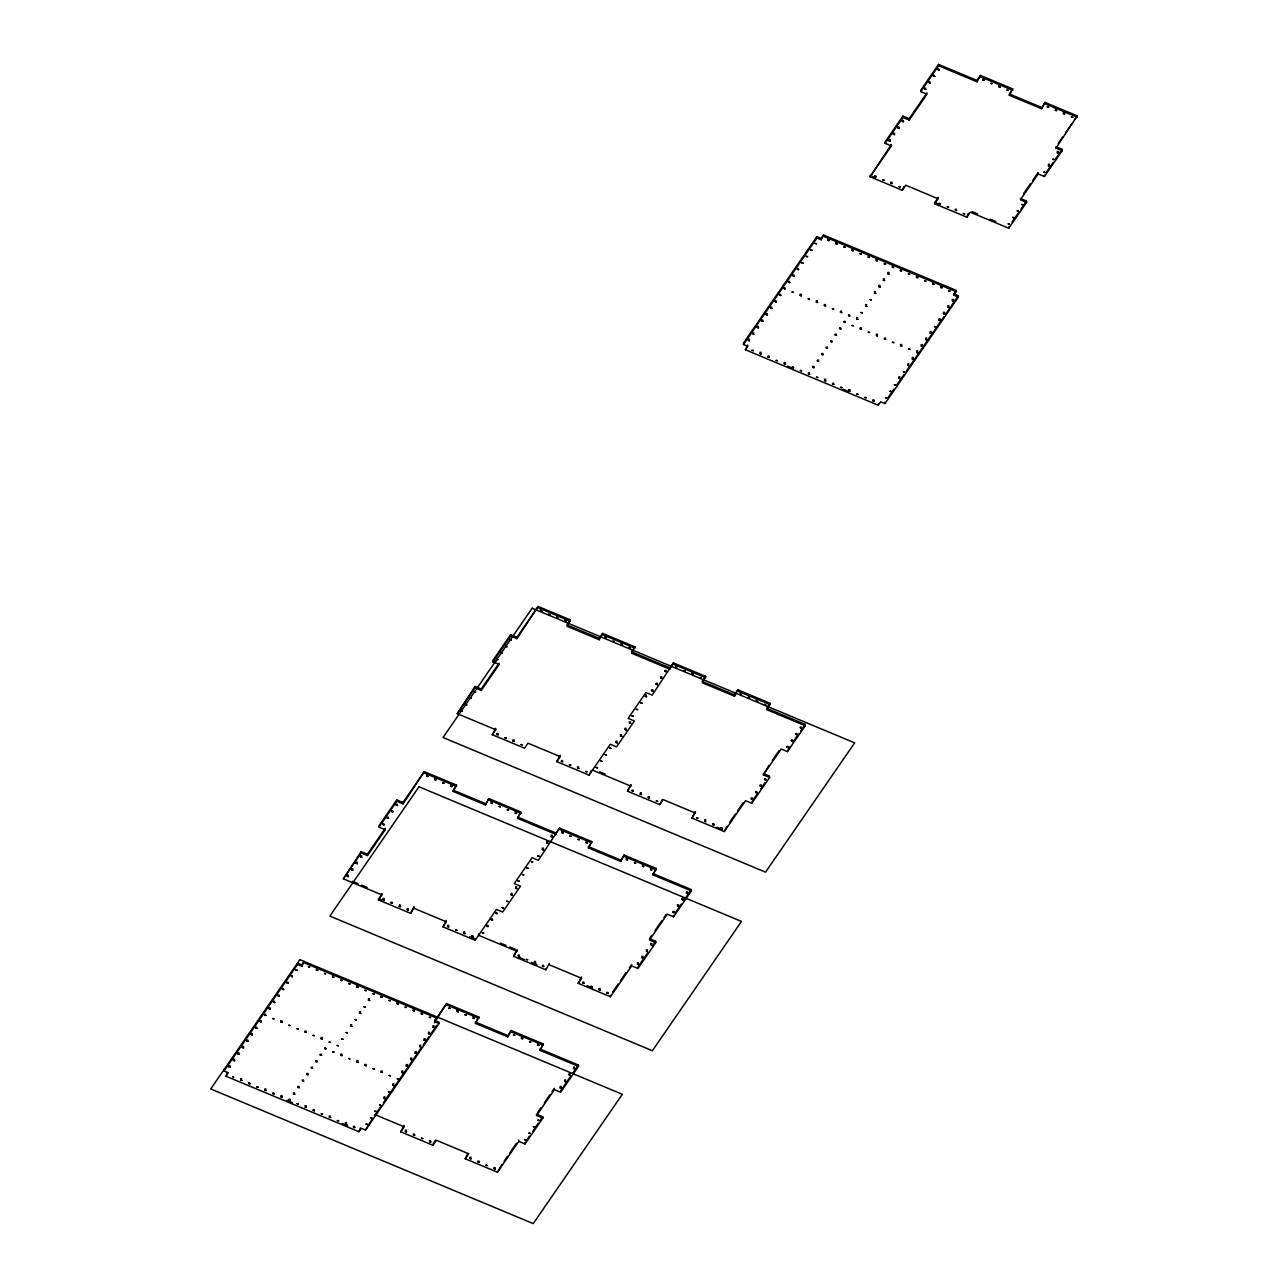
<?xml version="1.0" encoding="UTF-8"?>
<svg xmlns="http://www.w3.org/2000/svg" width="1288" height="1288" viewBox="0 0 1288 1288"><rect width="100%" height="100%" fill="white"/><g stroke="black" fill="none" stroke-linecap="round" stroke-linejoin="round"><path stroke-width="1.5" d="M281.975 1020.837L280.623 1020.74M342.012 1054.228L340.676 1054.148M359.433 1011.788L360.205 1012.545L360.543 1011.692M368.336 998.86L369.125 999.617L369.463 998.764M356.873 1060.668L357.388 1061.457L358 1060.571M382.327 1071.069L380.99 1070.972M801.378 294.372L800.025 294.276M816.238 300.812L817.011 301.569L817.349 300.716M874.375 291.78L875.148 292.537L875.502 291.684M861.414 327.764L860.094 327.893M878.835 285.324L879.607 286.081L879.945 285.228M883.294 278.852L884.534 278.949M887.738 272.396L888.978 272.476M876.275 334.204L877.514 334.3M901.729 344.604L900.393 344.508M230.133 1065.82L228.813 1065.917M234.593 1059.348L233.273 1059.46M239.053 1052.876L237.733 1052.988M243.513 1046.42L242.192 1046.516M240.566 1078.781L241.355 1079.537L241.677 1078.668M348.356 875.196L347.019 875.083M352.815 868.74L351.495 868.837M357.275 862.268L355.955 862.38M361.735 855.812L360.415 855.908M290.203 1099.276L288.898 1099.372M426.537 774.812L427.326 775.569L427.648 774.7M305.079 1105.7L306.319 1105.796M357.967 985.916L356.647 986.028M408.425 908.668L407.105 908.765M330.517 1116.1L329.181 1115.988M541.668 609.916L540.332 609.804M345.393 1122.54L346.166 1123.297L346.504 1122.428M556.529 616.34L557.302 617.097L557.64 616.244M398.266 1002.74L396.929 1002.644M491.05 801.732L492.29 801.828M413.142 1009.18L413.915 1009.937L414.06 1008.955M448.739 925.492L447.403 925.38M406.155 1064.596L406.928 1065.353L407.266 1064.5M410.614 1058.124L411.387 1058.881L411.725 1058.028M463.6 931.916L464.388 932.673L464.726 931.82M415.074 1051.668L415.847 1052.425L416.185 1051.572M419.518 1045.196L420.774 1045.293M516.488 812.132L515.152 812.02M423.977 1038.74L425.217 1038.82M428.437 1032.268L429.677 1032.364M432.897 1025.812L434.137 1025.892M606.165 636.852L604.845 636.948M405.301 1130.188L406.541 1130.268M458.19 1010.404L456.87 1010.5M621.025 643.276L622.265 643.356M749.552 339.356L748.231 339.452M542.2 848.132L543.439 848.212M473.05 1016.828L474.29 1016.924M753.995 332.884L752.675 332.996M546.659 841.66L547.899 841.74M758.455 326.411L757.135 326.524M578.731 767.036L577.394 766.924M551.119 835.204L552.359 835.284M430.675 1140.782L429.419 1140.476M759.984 352.316L760.757 353.073L761.095 352.204M519.483 955.02L518.162 955.133M827.733 238.956L828.506 239.713L828.844 238.844M630.589 722.021L629.252 721.908M534.343 961.46L535.583 961.54M587.231 841.676L585.911 841.772M652.871 689.708L651.551 689.805M657.331 683.236L656.011 683.348M661.774 676.764L660.454 676.876M890.105 139.7L888.784 139.812M894.564 133.228L893.244 133.34M809.621 372.812L808.301 372.908M892.037 182.188L890.716 182.3M495.252 1167.524L493.932 1167.62M649.474 796.564L648.154 796.676M627.546 858.5L626.21 858.388M824.481 379.236L825.721 379.332M877.37 259.452L876.049 259.564M642.406 864.924L643.179 865.681L643.324 864.699M892.23 265.892L893.47 265.972M564.53 1080.052L565.303 1080.809L565.641 1079.956M568.974 1073.58L569.763 1074.337L570.085 1073.484M849.935 389.636L848.583 389.523M573.434 1067.124L574.207 1067.881L574.545 1067.028M917.684 276.292L916.364 276.389M637.335 962.764L638.574 962.861M641.794 956.308L643.034 956.388M1000.1 85.668L998.764 85.555M646.238 949.836L647.494 949.932M650.698 943.38L651.937 943.46M704.649 819.828L705.422 820.585L705.76 819.715M757.537 700.044L756.185 699.931M674.236 911.357L672.932 911.453M932.544 282.716L933.784 282.797M678.696 904.884L677.359 904.772M683.155 898.428L681.819 898.316M687.615 891.956L686.279 891.843M921.113 344.604L921.886 345.361L922.224 344.492M925.557 338.132L926.346 338.889L926.668 338.036M930.017 331.676L931.256 331.757M938.936 318.732L940.176 318.828M943.38 312.276L944.619 312.356M947.839 305.803L949.079 305.9M752.466 797.884L751.146 797.98M756.829 791.605L755.589 791.524M761.369 784.956L760.049 785.052M1057.207 151.421L1057.995 152.177L1058.317 151.308M361.139 851.626L361.204 852.978L367.45 855.586L367.37 854.218L361.139 851.626L343.381 878.835L381.876 894.902L378.431 899.91L410.679 913.369L414.044 907.01L410.679 913.369M396.784 799.896L396.849 801.249L403.096 803.857L403.015 802.505L396.784 799.896L378.962 825.769L379.026 827.121L385.273 829.714L367.45 855.586M474.998 686.424L475.063 687.776L481.31 690.384L481.229 689.032L474.998 686.424L457.24 713.649L495.735 729.716L492.29 734.707L524.538 748.183L527.983 743.176L560.232 756.636L556.786 761.643L589.035 775.102L610.303 744.239L616.549 746.847L634.372 720.99L628.125 718.382L645.964 692.525L652.195 695.134L673.399 662.918L705.647 676.377L702.266 682.737L734.514 696.196L737.895 689.853L770.144 703.312L766.763 709.672L805.258 725.74L787.435 751.596L781.188 748.988L763.365 774.845L769.612 777.453L751.773 803.31L745.543 800.701L724.275 831.565L692.026 818.105L695.407 811.746L692.026 818.105M481.31 690.384L499.132 664.528L492.901 661.919L492.821 660.567L510.644 634.71L516.891 637.319L516.955 638.671L510.724 636.063L510.644 634.71M343.381 878.835L361.204 852.978M379.026 827.121L396.849 801.249M457.24 713.649L475.063 687.776M492.901 661.919L510.724 636.063M367.37 854.218L385.192 828.361L385.273 829.714M403.015 802.505L424.283 771.641L456.548 785.116L453.167 791.46L485.415 804.936L488.796 798.576L521.044 812.036L517.663 818.395L556.158 834.463L556.078 833.111L517.599 817.043L517.663 818.395M481.229 689.032L499.052 663.175M516.891 637.319L538.159 606.455L570.407 619.914L567.026 626.274L599.274 639.734L602.655 633.39L634.904 646.85L631.539 653.209L670.018 669.277L669.953 667.909L631.458 651.841L634.904 646.85M403.096 803.857L424.283 771.641M516.955 638.671L538.159 606.455M438.999 1023.525L434.7 1021.722L437.002 1016.924L434.636 1020.37L438.934 1022.173L438.999 1023.525L365.567 1130.059L361.268 1128.272L358.885 1131.717L226.012 1076.237L228.395 1072.791L224.096 1071.004L297.528 964.454L297.464 963.102L301.762 964.905L301.827 966.258L297.528 964.454M227.525 1072.582L226.012 1076.237M301.762 964.905L304.129 961.444L301.827 966.258M816.866 236.638L816.93 237.99L821.229 239.793L821.164 238.441L816.866 236.638L743.434 343.188L743.498 344.54L747.797 346.327L745.414 349.773L878.287 405.253L880.67 401.808L884.969 403.595L958.401 297.061L958.336 295.709L954.038 293.906L955.615 291.603M743.498 344.54L816.93 237.99M902.888 116.113L902.952 117.466L909.183 120.074L909.119 118.721L902.888 116.113L885.065 141.986L885.13 143.338L891.36 145.93L870.092 176.794L902.341 190.254L905.786 185.263L938.034 198.722L934.589 203.729L966.853 217.189L970.299 212.182L1008.778 228.25L1026.6 202.393L1026.536 201.041L1020.289 198.449M938.533 64.4L938.598 65.752L977.093 81.82L977.012 80.468L938.533 64.4L920.711 90.257L920.775 91.609L927.006 94.217L909.183 120.074M885.13 143.338L902.952 117.466M920.775 91.609L938.598 65.752M747.732 344.975L745.414 349.773M821.164 238.441L823.547 234.98L956.42 290.46L954.102 295.258L958.401 297.061M821.229 239.793L823.547 234.98M870.092 176.794L891.296 144.578L891.36 145.93M909.119 118.721L926.941 92.865M378.431 899.91L381.795 893.55L381.876 894.902M453.956 788.868L456.548 785.116M570.407 619.914L566.962 624.922L599.21 638.381L599.274 639.734M903.999 186.406L902.341 190.254M977.012 80.468L980.458 75.461L1012.706 88.936L1009.341 95.28L1041.59 108.755L1044.97 102.396L1077.219 115.856L1056.015 148.072L1062.246 150.68L1044.423 176.537L1038.192 173.928L1038.128 172.576L1032.557 180.658M977.093 81.82L980.458 75.461M485.415 804.936L488.796 798.576M599.21 638.381L602.655 633.39M934.589 203.729L937.97 197.37L938.034 198.722M1010.13 92.688L1012.706 88.936M446.292 920.485L442.927 926.829L475.175 940.304L496.444 909.441L502.674 912.033L520.497 886.176L514.266 883.584L532.089 857.711L538.336 860.32L559.523 828.104L591.772 841.579L588.407 847.923L620.655 861.398L624.036 855.039L656.284 868.498L652.903 874.858L691.398 890.926L673.56 916.782L667.329 914.174L649.506 940.047L655.737 942.639L637.914 968.495L631.684 965.903L610.415 996.751L578.167 983.291L581.532 976.948M518.452 815.787L520.175 813.292M442.927 926.829L446.373 921.838L414.124 908.362M968.495 213.341L966.853 217.189M1041.59 108.755L1044.97 102.396M591.208 770.498L589.035 775.102M555.048 834.608L559.523 828.104M668.907 669.406L673.399 662.918M360.399 1128.063L358.885 1131.717M436.535 1018.196L446.614 1003.577L478.862 1017.037L475.497 1023.397L507.746 1036.856L511.111 1030.497L543.359 1043.972L539.994 1050.316L578.473 1066.384L560.65 1092.256L554.42 1089.648L536.597 1115.505L542.828 1118.113L525.005 1143.969L518.774 1141.361L518.694 1140.009M434.378 1022.801L446.614 1003.577M372.28 1118.87L365.567 1130.059M374.389 1115.794L381.312 1105.764M383.293 1102.882L421.128 1047.997M423.108 1045.115L428.92 1036.695M431.029 1033.636L436.713 1025.393M1023.638 193.586L1030.32 183.894M1058.189 143.467L1062.664 136.979M1066.013 132.101L1071.616 123.986M1074.981 119.108L1077.219 115.856M1038.192 173.928L1020.37 199.801L1026.6 202.393M888.237 397.396L893.936 389.137M897.14 384.484L904.112 374.373M906.044 371.572L922.176 348.163M922.723 347.358L933.864 331.225M934.605 330.131L943.879 316.687M945.907 313.741L950.544 307.011M951.558 305.546L958.336 295.709M1012.046 222.051L1018.728 212.359M1020.965 209.123L1026.536 201.041M1046.581 171.948L1053.262 162.256M1055.5 159.02L1062.181 149.328L1055.951 146.719L1056.015 148.072M588.407 847.923L591.772 841.579M705.647 676.377L702.202 681.384L734.45 694.844L734.514 696.196M513.654 956.372L517.035 950.013L513.654 956.372L545.919 969.832L549.284 963.472M627.53 791.17L630.895 784.827L627.53 791.17L659.778 804.63L663.223 799.639L695.472 813.098M404.126 1125.47L400.745 1131.83L432.993 1145.29L436.439 1140.299L468.687 1153.758L465.242 1158.765L497.49 1172.225L518.774 1141.361M477.14 1019.533L478.862 1017.037M400.745 1131.83L404.191 1126.823L374.872 1114.587M620.655 861.398L624.036 855.039M662.29 799.526L659.778 804.63M734.45 694.844L737.895 689.853M433.782 1142.697L435.505 1140.186M507.746 1036.856L511.111 1030.497M652.903 874.858L656.284 868.498M770.144 703.312L766.698 708.303L805.177 724.371L805.258 725.74M578.167 983.291L581.613 978.3L549.364 964.825M467.753 1153.662L465.242 1158.765M539.994 1050.316L543.359 1043.972M612.573 992.163L618.176 984.032M620.414 980.78L626.016 972.665M629.365 967.787L631.619 964.551M651.664 935.458L649.442 938.678L655.673 941.287L655.737 942.639M655.012 930.612L661.694 920.904M663.916 917.668L666.154 914.448M726.448 826.96L724.275 831.565M729.797 822.098L735.4 813.968M737.638 810.716L743.24 802.601M763.365 774.845L768.872 765.41M772.204 760.564L778.902 750.872M501.901 1164.368L497.49 1172.225M504.139 1161.132L507.504 1156.254M509.742 1153.002L516.456 1143.261M537.643 1112.542L540.976 1107.68M544.325 1102.834L549.896 1094.752M552.117 1091.532L554.339 1088.296M637.85 967.143L647.88 952.605M652.324 946.133L655.673 941.287M675.717 912.194L681.288 904.112M683.526 900.892L691.318 889.573L652.839 873.505M752.82 800.347L757.28 793.875M760.628 789.029L765.072 782.557M789.592 747.008L787.435 751.596M792.925 742.162L798.496 734.08M800.734 730.843L805.177 724.371M526.051 1140.991L529.384 1136.145M532.733 1131.299L538.304 1123.216M540.525 1119.98L542.763 1116.76L536.516 1114.152L536.597 1115.505M560.586 1090.888L570.6 1076.349M572.838 1073.113L578.409 1065.031L539.914 1048.963M925.67 88.164L924.559 88.276M903.403 120.492L902.147 120.412M898.944 126.965L897.704 126.868M789.576 281.364L788.465 281.46M785.116 287.82L784.006 287.932M780.657 294.292L779.739 294.517M776.197 300.748L774.957 300.668M836.975 242.82L835.735 242.724M771.754 307.22L770.514 307.124M767.294 313.676L766.054 313.596M762.834 320.149L761.594 320.068M868.209 255.636L868.82 256.537L868.724 255.507M769.226 356.164L767.986 356.084M1055.436 108.772L1055.79 109.705L1056.385 108.82M956.453 209.316L955.213 209.219M1064.532 112.781L1063.276 112.7M565.77 620.204L564.53 620.124M1048.464 164.188L1048.802 165.122L1049.414 164.236M397.3 804.276L396.189 804.388M392.84 810.748L391.729 810.844M388.38 817.204L387.269 817.317M383.937 823.676L382.697 823.596M941.786 286.58L940.675 286.677M435.795 778.66L434.555 778.58M498.021 733.564L496.782 733.484M916.815 350.899L917.153 351.849L917.764 350.964M912.355 357.372L912.693 358.306L913.305 357.42M907.895 363.828L908.249 364.778L908.845 363.892M874.037 399.924L872.797 399.844M898.992 376.772L899.604 377.674L899.749 376.692M274.618 1001.356L273.507 1001.452M270.174 1007.828L269.047 1007.924M265.714 1014.284L264.603 1014.397M261.255 1020.756L260.015 1020.66M256.795 1027.212L255.555 1027.132M317.572 969.284L316.333 969.188M252.335 1033.684L251.096 1033.588M247.892 1040.14L246.652 1040.06M399.264 904.836L399.876 905.754L400.021 904.772M562.534 760.5L561.407 760.596M666.154 670.501L664.914 670.404M645.385 694.892L645.996 695.81L646.141 694.828M676.828 666.572L675.588 666.492M249.663 1082.789L248.584 1082.548M382.069 996.204L380.958 996.316M281.042 1095.444L281.396 1096.378L281.992 1095.508M515.619 886.756L515.973 887.69L516.697 886.997M511.175 893.228L511.513 894.162L512.125 893.276M472.857 935.78L471.617 935.7M492.435 918.924L491.324 919.036M487.975 925.396L486.864 925.492M640.313 792.732L640.651 793.682L641.263 792.796M314.32 1109.564L313.209 1109.66M422.384 1013.044L421.144 1012.948M748.376 696.212L748.988 697.13L748.892 696.084M401.856 1070.908L402.21 1071.841L402.935 1071.149M392.953 1083.836L393.291 1084.77L393.903 1083.884M384.033 1096.764L384.661 1097.682L384.79 1096.7M354.635 1126.388L353.395 1126.308M543.584 965.308L542.473 965.42M651.648 868.788L650.537 868.901M792.49 739.892L791.379 739.988M788.031 746.348L786.92 746.46M713.89 823.692L712.65 823.596M765.748 778.677L764.509 778.596M414.543 1134.052L413.432 1134.148M522.606 1037.516L521.366 1037.436M583.899 982.148L582.659 982.068M560.232 1086.364L560.57 1087.297L561.182 1086.412M825.479 304.676L824.24 304.596M865.633 304.548L865.971 305.498L866.583 304.612M836.298 334.172L835.188 334.268M831.678 340.789L830.728 340.724M856.713 317.476L857.067 318.426L857.663 317.556M827.395 347.1L826.268 347.197M822.935 353.556L821.696 353.476M818.476 360.028L817.365 360.125M814.016 366.5L812.776 366.404M885.532 338.068L884.405 338.164M306.077 1031.141L304.837 1031.06M350.69 1024.556L351.028 1025.49L351.64 1024.62M321.356 1054.164L320.229 1054.26M316.896 1060.636L315.785 1060.732M312.437 1067.092L311.326 1067.189M307.993 1073.564L306.737 1073.484M303.533 1080.02L302.294 1079.94M299.074 1086.492L297.834 1086.412M294.614 1092.965L293.374 1092.868M366.13 1064.532L364.89 1064.452M938.888 68.94L937.938 68.876M934.428 75.396L933.478 75.348M929.968 81.869L929.018 81.804M983.742 79.276L982.792 79.228M875.679 175.812L874.713 175.748M798.319 268.58L797.369 268.532M793.859 275.052L792.909 274.988M901.31 269.9L900.36 269.852M833.561 383.261L832.611 383.196M466.433 703.892L465.483 703.844M461.99 710.364L461.024 710.3M630.122 647.301L629.172 647.236M741.164 693.652L740.214 693.604M633.1 790.188L632.15 790.124M392.067 902.276L391.117 902.228M801.233 727.124L800.283 727.06M796.773 733.58L795.823 733.532M292.279 975.66L291.329 975.596M287.836 982.116L286.886 982.068M283.376 988.588L282.426 988.524M278.916 995.044L277.967 994.996M496.733 912.612L495.767 912.564M273.845 1092.884L272.895 1092.836M607.92 992.404L606.97 992.356M478.894 1161.132L477.945 1161.084M849.5 314.932L848.55 314.868M845.041 321.404L844.091 321.34M840.581 327.86L839.631 327.796M325.639 1047.869L324.689 1047.804M980.538 76.829L1012.787 90.289M1045.035 103.748L1077.283 117.224M1041.525 107.403L1009.261 93.927L1009.341 95.28M972.054 211.602L977.544 213.888M990.375 219.25L995.882 221.552M870.028 175.442L875.405 177.68M934.525 202.377L939.902 204.615M823.612 236.348L956.485 291.812M787.789 366.146L793.328 368.449M843.157 389.266L848.695 391.568M538.223 607.807L570.471 621.267M602.72 634.743L634.984 648.202M673.463 664.27L705.711 677.73M737.96 691.205L770.208 704.665M492.821 660.567L495.944 661.871M763.301 773.492L769.532 776.101L769.612 777.453M599.741 771.818L605.247 774.104M592.48 770.111L630.975 786.179M717.046 827.218L722.407 829.472M424.364 772.993L456.612 786.469M488.86 799.929L521.109 813.388M559.604 829.456L591.852 842.932M624.1 856.391L656.349 869.851M485.351 803.583L453.102 790.108L453.167 791.46M588.326 846.57L620.591 860.03M352.477 881.314L357.967 883.6M361.638 885.13L367.128 887.432M500.549 943.122L506.039 945.424M509.71 946.954L515.2 949.24M517.1 951.365L478.621 935.297L478.556 933.945M378.35 898.541L381.94 900.038M469.734 936.698L475.111 938.936L475.175 940.304M518.967 957.258L524.345 959.496M531.509 962.49L536.887 964.728M587.054 985.674L592.432 987.928M446.678 1004.93L478.943 1018.389M511.191 1031.849L543.439 1045.325M507.665 1035.504L475.417 1022.044L475.497 1023.397M304.209 962.796L437.083 1018.277M286.854 1100.306L292.376 1102.625M342.206 1123.426L347.744 1125.744M840.372 311.326L841.66 311.004M322.258 1037.468L320.937 1037.581M953.539 299.428L952.218 299.541M853.155 249.131L851.835 249.244M785.406 362.492L784.086 362.604M693.008 672.899L691.688 672.996M626.113 728.267L624.793 728.38M621.653 734.74L620.333 734.852M617.194 741.212L615.873 741.308M600.079 988.476L598.759 988.572M563.017 831.356L561.697 831.468M514.202 739.892L512.882 739.988M538.803 1043.844L537.482 1043.956M451.975 784.988L450.655 785.1M471.038 1157.204L469.734 1157.316M384.227 898.348L382.906 898.461M333.753 975.596L332.433 975.708M266.004 1088.956L264.684 1089.068M1062.181 149.328L1062.246 150.68M1044.359 175.184L1044.423 176.537M1008.713 226.897L1008.778 228.25M954.038 293.906L954.102 295.258M884.904 402.242L884.969 403.595M878.223 403.901L878.287 405.253M751.709 801.957L751.773 803.31M691.318 889.573L691.398 890.926M673.495 915.43L673.56 916.782M610.335 995.399L610.415 996.751M578.409 1065.031L578.473 1066.384M560.232 756.636L560.167 755.283L556.786 761.643M545.838 968.479L545.919 969.832M542.763 1116.76L542.828 1118.113M524.924 1142.617L525.005 1143.969M495.735 729.716L495.655 728.364L492.29 734.707M432.929 1143.937L432.993 1145.29M224.015 1069.652L224.096 1071.004M272.718 1018.534L273.974 1018.824L272.718 1018.534M280.784 1021.899L282.04 1022.189L280.784 1021.899M288.834 1025.264L290.106 1025.554L288.834 1025.264M296.9 1028.629L298.172 1028.919L296.9 1028.629M304.966 1031.994L306.222 1032.3L304.966 1031.994M313.032 1035.359L314.288 1035.665L313.032 1035.359M293.503 1093.818L294.775 1094.108L293.503 1093.818M297.963 1087.346L299.219 1087.652L297.963 1087.346M302.422 1080.89L303.678 1081.179L302.422 1080.89M306.866 1074.417L308.138 1074.723L306.866 1074.417M321.098 1038.724L322.354 1039.03L321.098 1038.724M311.326 1067.961L312.598 1068.251L311.326 1067.961M315.785 1061.489L317.041 1061.779L315.785 1061.489M320.245 1055.033L321.501 1055.323L320.245 1055.033M324.705 1048.561L325.961 1048.851L324.705 1048.561M329.148 1042.105L330.42 1042.395L329.148 1042.105M332.755 1051.926L334.027 1052.216L332.755 1051.926M337.214 1045.47L338.486 1045.759L337.214 1045.47M341.674 1038.997L342.93 1039.287L341.674 1038.997M346.134 1032.541L347.39 1032.831L346.134 1032.541M350.578 1026.069L351.849 1026.359L350.578 1026.069M340.821 1055.291L342.093 1055.58L340.821 1055.291M355.037 1019.597L356.309 1019.903L355.037 1019.597M359.497 1013.141L360.753 1013.431L359.497 1013.141M363.957 1006.669L365.212 1006.975L363.957 1006.669M368.416 1000.213L369.672 1000.502L368.416 1000.213M348.887 1058.656L350.062 1059.155L349.048 1058.495M356.953 1062.02L358.209 1062.326L356.953 1062.02M365.019 1065.401L366.275 1065.691L365.019 1065.401M373.069 1068.766L374.341 1069.056L373.069 1068.766M381.135 1072.131L382.391 1072.421L381.135 1072.131M389.201 1075.496L390.457 1075.786L389.201 1075.496M792.12 292.07L793.376 292.36L792.12 292.07M800.186 295.435L801.442 295.725L800.186 295.435M808.252 298.8L809.508 299.09L808.252 298.8M816.302 302.165L817.574 302.455L816.302 302.165M824.368 305.53L825.64 305.836L824.368 305.53M832.434 308.895L833.69 309.201L832.434 308.895M812.905 367.354L814.177 367.644L812.905 367.354M817.365 360.882L818.621 361.187L817.365 360.882M821.825 354.425L823.08 354.715L821.825 354.425M826.284 347.953L827.54 348.259L826.284 347.953M840.5 312.276L841.756 312.565L840.5 312.276M830.728 341.497L832 341.787L830.728 341.497M835.188 335.025L836.459 335.315L835.188 335.025M839.647 328.569L840.903 328.859L839.647 328.569M844.107 322.097L845.363 322.386L844.107 322.097M848.55 315.641L849.822 315.93L848.55 315.641M852.157 325.462L853.429 325.751L852.157 325.462M856.617 319.005L857.889 319.295L856.617 319.005M861.076 312.533L862.332 312.823L861.076 312.533M865.536 306.077L866.792 306.367L865.536 306.077M869.996 299.605L871.251 299.895L869.996 299.605M860.223 328.826L861.495 329.132L860.223 328.826M874.439 293.133L875.711 293.439L874.439 293.133M878.899 286.677L880.171 286.966L878.899 286.677M883.359 280.204L884.615 280.51L883.359 280.204M887.818 273.748L889.074 274.038L887.818 273.748M868.289 332.191L869.545 332.497L868.289 332.191M876.355 335.556L877.53 336.055L876.516 335.395M884.421 338.937L885.677 339.227L884.421 338.937M892.471 342.302L893.743 342.592L892.471 342.302M900.537 345.667L901.809 345.957L900.537 345.667M908.604 349.032L909.859 349.322L908.604 349.032M228.942 1066.867L230.214 1067.172L228.942 1066.867M233.402 1060.394L234.674 1060.7L233.402 1060.394M237.861 1053.938L239.117 1054.244L237.861 1053.938M242.321 1047.466L243.577 1047.772L242.321 1047.466M246.781 1041.01L248.037 1041.3L246.781 1041.01M232.581 1076.768L233.756 1077.251L232.742 1076.607M251.224 1034.538L252.496 1034.844L251.224 1034.538M255.684 1028.082L256.956 1028.371L255.684 1028.082M260.144 1021.609L261.319 1022.109L260.305 1021.448M264.603 1015.153L265.859 1015.443L264.603 1015.153M269.047 1008.681L270.319 1008.987L269.047 1008.681M240.647 1080.133L241.903 1080.423L240.647 1080.133M273.507 1002.209L274.779 1002.515L273.507 1002.209M277.967 995.753L279.222 996.059L277.967 995.753M282.426 989.281L283.682 989.587L282.426 989.281M286.886 982.825L288.142 983.13L286.886 982.825M291.329 976.352L292.521 976.851L291.491 976.191M248.713 1083.498L249.969 1083.804L248.713 1083.498M295.789 969.896L297.045 970.186L295.789 969.896M256.763 1086.863L258.035 1087.169L256.763 1086.863M308.396 966.773L309.651 967.079L308.396 966.773M347.164 876.259L348.436 876.548L347.164 876.259M351.624 869.786L352.88 870.092L351.624 869.786M356.084 863.33L357.339 863.62L356.084 863.33M360.543 856.858L361.799 857.164L360.543 856.858M264.829 1090.228L266.085 1090.534L264.829 1090.228M316.462 970.138L317.717 970.444L316.462 970.138M382.826 824.529L384.082 824.835L382.826 824.529M272.895 1093.592L274.151 1093.898L272.895 1093.592M387.269 818.073L388.541 818.379L387.269 818.073M324.512 973.503L325.703 974.002L324.689 973.342M391.729 811.601L392.985 811.907L391.729 811.601M396.189 805.145L397.445 805.435L396.189 805.145M280.961 1096.957L282.217 1097.263L280.961 1096.957M332.578 976.868L333.85 977.173L332.578 976.868M289.027 1100.322L290.283 1100.628L289.027 1100.322M340.644 980.232L341.9 980.538L340.644 980.232M426.618 776.165L427.874 776.455L426.618 776.165M297.077 1103.687L298.349 1103.993L297.077 1103.687M383.051 899.62L384.307 899.91L383.051 899.62M348.71 983.597L349.966 983.903L348.71 983.597M461.04 711.057L462.295 711.362L461.04 711.057M434.684 779.53L435.94 779.836L434.684 779.53M465.483 704.6L466.755 704.89L465.483 704.6M469.943 698.128L471.199 698.434L469.943 698.128M474.403 691.672L475.658 691.962L474.403 691.672M305.143 1107.052L306.399 1107.358L305.143 1107.052M356.776 986.962L358.032 987.268L356.776 986.962M391.117 902.985L392.373 903.29L391.117 902.985M442.734 782.895L444.006 783.201L442.734 782.895M496.685 659.343L497.941 659.649L496.685 659.343M313.209 1110.417L314.465 1110.723L313.209 1110.417M501.145 652.871L502.401 653.177L501.145 652.871M505.588 646.415L506.86 646.721L505.588 646.415M399.183 906.35L400.439 906.655L399.183 906.35M364.826 990.343L366.098 990.633L364.826 990.343M510.048 639.943L511.304 640.249L510.048 639.943M450.8 786.26L452.056 786.566L450.8 786.26M321.276 1113.782L322.531 1114.088L321.276 1113.782M407.233 909.714L408.425 910.214L407.394 909.553M372.892 993.708L374.164 993.998L372.892 993.708M329.326 1117.163L330.597 1117.453L329.326 1117.163M380.958 997.073L382.214 997.363L380.958 997.073M540.477 610.963L541.733 611.269L540.477 610.963M337.392 1120.528L338.663 1120.818L337.392 1120.528M496.91 734.418L498.182 734.724L496.91 734.418M389.024 1000.438L390.28 1000.744L389.024 1000.438M548.543 614.328L549.799 614.634L548.543 614.328M345.458 1123.893L346.714 1124.183L345.458 1123.893M504.976 737.783L506.232 738.088L504.976 737.783M397.09 1003.803L398.346 1004.109L397.09 1003.803M556.609 617.709L557.865 617.999L556.609 617.709M353.524 1127.258L354.78 1127.564L353.524 1127.258M513.043 741.147L514.298 741.453L513.043 741.147M405.14 1007.168L406.412 1007.474L405.14 1007.168M564.659 621.074L565.931 621.363L564.659 621.074M491.114 803.084L492.37 803.39L491.114 803.084M521.109 744.528L522.365 744.818L521.109 744.528M366.13 1124.134L367.386 1124.44L366.13 1124.134M413.207 1010.533L414.462 1010.839L413.207 1010.533M447.548 926.539L448.82 926.845L447.548 926.539M370.574 1117.662L371.846 1117.968L370.574 1117.662M499.181 806.449L500.436 806.755L499.181 806.449M375.033 1111.206L376.289 1111.512L375.033 1111.206M379.493 1104.734L380.668 1105.233L379.654 1104.589M383.953 1098.278L385.209 1098.584L383.953 1098.278M388.396 1091.805L389.668 1092.111L388.396 1091.805M455.614 929.904L456.87 930.21L455.614 929.904M421.273 1013.898L422.528 1014.203L421.273 1013.898M392.856 1085.349L394.128 1085.655L392.856 1085.349M507.247 809.83L508.502 810.12L507.247 809.83M397.316 1078.877L398.572 1079.183L397.316 1078.877M401.776 1072.421L403.031 1072.711L401.776 1072.421M406.235 1065.949L407.491 1066.255L406.235 1065.949M410.679 1059.493L411.951 1059.783L410.679 1059.493M429.339 1017.262L430.594 1017.568L429.339 1017.262M463.68 933.269L464.936 933.575L463.68 933.269M415.139 1053.021L416.394 1053.326L415.139 1053.021M419.598 1046.548L420.854 1046.854L419.598 1046.548M515.297 813.195L516.569 813.485L515.297 813.195M424.058 1040.092L425.314 1040.398L424.058 1040.092M428.501 1033.62L429.773 1033.926L428.501 1033.62M432.961 1027.164L434.233 1027.47L432.961 1027.164M471.746 936.65L473.002 936.94L471.746 936.65M448.932 1008.085L450.204 1008.391L448.932 1008.085M482.404 932.721L483.676 933.011L482.404 932.721M604.974 637.898L606.246 638.204L604.974 637.898M486.864 926.249L488.12 926.555L486.864 926.249M491.324 919.793L492.579 920.083L491.324 919.793M405.382 1131.54L406.638 1131.846L405.382 1131.54M495.783 913.321L497.039 913.627L495.783 913.321M456.999 1011.45L458.254 1011.756L456.999 1011.45M561.423 761.353L562.679 761.659L561.423 761.353M502.159 907.67L503.431 907.96L502.159 907.67M613.04 641.263L614.296 641.569L613.04 641.263M506.619 901.198L507.891 901.503L506.619 901.198M511.078 894.741L512.334 895.031L511.078 894.741M413.432 1134.905L414.704 1135.211L413.432 1134.905M518.05 880.992L519.322 881.298L518.05 880.992M515.538 888.269L516.794 888.575L515.538 888.269M465.065 1014.815L466.32 1015.121L465.065 1014.815M522.509 874.536L523.781 874.826L522.509 874.536M526.969 868.064L528.225 868.37L526.969 868.064M569.473 764.718L570.745 765.024L569.473 764.718M531.429 861.608L532.685 861.897L531.429 861.608M621.106 644.628L622.362 644.934L621.106 644.628M748.36 340.402L749.536 340.901L748.521 340.241M421.498 1138.27L422.754 1138.576L421.498 1138.27M537.821 855.94L539.076 856.246L537.821 855.94M752.804 333.93L753.995 334.429L752.965 333.785M542.264 849.484L543.536 849.774L542.264 849.484M473.131 1018.18L474.387 1018.486L473.131 1018.18M757.264 327.474L758.535 327.78L757.264 327.474M546.724 843.012L547.996 843.318L546.724 843.012M577.539 768.083L578.795 768.389L577.539 768.083M761.723 321.002L762.979 321.308L761.723 321.002M551.184 836.556L552.439 836.846L551.184 836.556M629.172 647.993L630.428 648.299L629.172 647.993M766.183 314.546L767.439 314.836L766.183 314.546M751.983 350.304L753.239 350.594L751.983 350.304M770.643 308.074L771.898 308.379L770.643 308.074M429.564 1141.635L430.82 1141.941L429.564 1141.635M775.086 301.617L776.358 301.907L775.086 301.617M779.546 295.145L780.802 295.451L779.546 295.145M585.605 771.448L586.861 771.754L585.605 771.448M784.006 288.689L785.181 289.172L784.167 288.528M561.858 832.628L563.114 832.917L561.858 832.628M788.465 282.217L789.721 282.523L788.465 282.217M760.049 353.669L761.224 354.152L760.21 353.508M792.909 275.745L794.181 276.051L792.909 275.745M797.369 269.289L798.641 269.594L797.369 269.289M801.828 262.816L803.084 263.122L801.828 262.816M518.291 956.082L519.547 956.372L518.291 956.082M596.264 767.519L597.535 767.825L596.264 767.519M806.288 256.36L807.544 256.666L806.288 256.36M569.908 835.993L571.18 836.298L569.908 835.993M600.723 761.063L601.995 761.353L600.723 761.063M810.748 249.888L812.004 250.194L810.748 249.888M768.115 357.034L769.371 357.339L768.115 357.034M605.183 754.591L606.439 754.897L605.183 754.591M815.191 243.432L816.463 243.722L815.191 243.432M609.643 748.135L610.898 748.425L609.643 748.135M526.357 959.447L527.613 959.737L526.357 959.447M616.034 742.468L617.29 742.774L616.034 742.468M577.974 839.357L579.246 839.663L577.974 839.357M620.494 736.011L621.75 736.301L620.494 736.011M776.181 360.399L777.437 360.704L776.181 360.399M624.938 729.539L626.21 729.845L624.938 729.539M631.925 715.806L633.181 716.112L631.925 715.806M629.397 723.083L630.653 723.373L629.397 723.083M827.798 240.309L829.053 240.614L827.798 240.309M636.369 709.334L637.641 709.64L636.369 709.334M640.828 702.878L642.1 703.184L640.828 702.878M534.407 962.812L535.679 963.118L534.407 962.812M645.288 696.406L646.544 696.711L645.288 696.406M586.04 842.722L587.296 843.028L586.04 842.722M784.231 363.763L785.503 364.069L784.231 363.763M651.68 690.754L652.936 691.06L651.68 690.754M835.864 243.674L837.12 243.979L835.864 243.674M656.139 684.282L657.395 684.588L656.139 684.282M513.445 1035.021L514.701 1035.327L513.445 1035.021M660.583 677.826L661.855 678.132L660.583 677.826M542.473 966.177L543.745 966.483L542.473 966.177M665.043 671.354L666.315 671.66L665.043 671.354M792.297 367.128L793.553 367.434L792.297 367.128M843.93 247.038L845.186 247.344L843.93 247.038M469.879 1158.476L471.134 1158.765L469.879 1158.476M888.913 140.746L890.185 141.052L888.913 140.746M874.729 176.504L875.985 176.81L874.729 176.504M521.495 1038.386L522.767 1038.692L521.495 1038.386M893.373 134.29L894.629 134.596L893.373 134.29M675.717 667.426L676.892 667.925L675.878 667.281M897.833 127.818L899.088 128.124L897.833 127.818M902.276 121.362L903.548 121.652L902.276 121.362M800.363 370.493L801.619 370.799L800.363 370.493M851.98 250.403L853.252 250.709L851.98 250.403M477.945 1161.84L479.2 1162.146L477.945 1161.84M882.779 179.869L884.051 180.175L882.779 179.869M632.15 790.88L633.406 791.186L632.15 790.88M529.561 1041.751L530.817 1042.056L529.561 1041.751M683.783 670.79L685.039 671.096L683.783 670.79M924.559 89.033L925.831 89.339L924.559 89.033M808.429 373.858L809.685 374.164L808.429 373.858M929.018 82.561L930.274 82.867L929.018 82.561M485.995 1165.205L487.267 1165.511L485.995 1165.205M860.046 253.768L861.318 254.074L860.046 253.768M933.478 76.105L934.734 76.411L933.478 76.105M890.845 183.234L892.101 183.54L890.845 183.234M640.216 794.245L641.472 794.551L640.216 794.245M937.938 69.633L939.194 69.938L937.938 69.633M537.627 1045.115L538.883 1045.421L537.627 1045.115M691.833 674.155L693.105 674.461L691.833 674.155M816.479 377.223L817.751 377.529L816.479 377.223M868.112 257.133L869.368 257.439L868.112 257.133M494.061 1168.57L495.333 1168.876L494.061 1168.57M898.911 186.599L900.167 186.905L898.911 186.599M648.283 797.61L649.538 797.916L648.283 797.61M699.899 677.536L701.171 677.826L699.899 677.536M626.354 859.547L627.61 859.853L626.354 859.547M824.545 380.588L825.817 380.894L824.545 380.588M876.178 260.498L877.353 260.997L876.339 260.353M656.333 800.991L657.605 801.281L656.333 800.991M582.788 983.002L584.044 983.308L582.788 983.002M634.421 862.912L635.676 863.218L634.421 862.912M832.611 383.953L833.867 384.259L832.611 383.953M524.49 1139.59L525.746 1139.896L524.49 1139.59M884.244 263.879L885.5 264.169L884.244 263.879M528.949 1133.118L530.205 1133.424L528.949 1133.118M533.409 1126.662L534.665 1126.968L533.409 1126.662M590.854 986.366L592.11 986.672L590.854 986.366M537.853 1120.19L539.125 1120.496L537.853 1120.19M642.471 866.277L643.742 866.583L642.471 866.277M840.678 387.318L841.933 387.624L840.678 387.318M892.294 267.244L893.566 267.534L892.294 267.244M598.92 989.731L600.176 990.037L598.92 989.731M560.135 1087.877L561.407 1088.167L560.135 1087.877M650.537 869.658L651.809 869.947L650.537 869.658M564.595 1081.405L565.851 1081.711L564.595 1081.405M848.744 390.699L850 390.988L848.744 390.699M569.054 1074.949L570.23 1075.432L569.216 1074.788M900.36 270.609L901.616 270.899L900.36 270.609M573.514 1068.476L574.77 1068.782L573.514 1068.476M606.97 993.112L608.242 993.402L606.97 993.112M982.792 79.985L984.048 80.291L982.792 79.985M856.794 394.064L858.066 394.353L856.794 394.064M908.426 273.974L909.682 274.28L908.426 273.974M939.226 203.44L940.481 203.746L939.226 203.44M990.842 83.35L992.114 83.656L990.842 83.35M740.214 694.361L741.469 694.667L740.214 694.361M864.86 397.429L866.132 397.718L864.86 397.429M916.493 277.339L917.748 277.644L916.493 277.339M947.292 206.804L948.548 207.11L947.292 206.804M696.647 817.816L697.919 818.121L696.647 817.816M637.399 964.132L638.671 964.422L637.399 964.132M998.908 86.715L1000.18 87.02L998.908 86.715M748.28 697.726L749.536 698.032L748.28 697.726M641.859 957.66L643.115 957.966L641.859 957.66M646.318 951.188L647.494 951.687L646.479 951.043M872.926 400.793L874.182 401.099L872.926 400.793M650.778 944.732L651.953 945.231L650.939 944.571M924.543 280.704L925.814 281.009L924.543 280.704M955.342 210.169L956.614 210.475L955.342 210.169M704.713 821.181L705.904 821.68L704.874 821.019M1006.975 90.08L1008.23 90.385L1006.975 90.08M756.346 701.091L757.602 701.397L756.346 701.091M673.061 912.403L674.316 912.709L673.061 912.403M885.532 397.67L886.788 397.976L885.532 397.67M677.504 905.947L678.776 906.237L677.504 905.947M932.609 284.068L933.88 284.374L932.609 284.068M889.976 391.214L891.248 391.504L889.976 391.214M963.408 213.534L964.68 213.84L963.408 213.534M681.964 899.475L683.155 899.974L682.125 899.314M712.779 824.545L714.035 824.851L712.779 824.545M894.435 384.742L895.707 385.048L894.435 384.742M686.424 893.019L687.679 893.309L686.424 893.019M764.396 704.456L765.668 704.761L764.396 704.456M898.895 378.269L900.151 378.575L898.895 378.269M903.355 371.813L904.611 372.119L903.355 371.813M907.815 365.341L909.07 365.647L907.815 365.341M940.675 287.433L941.93 287.739L940.675 287.433M912.258 358.885L913.53 359.191L912.258 358.885M720.845 827.91L722.101 828.216L720.845 827.91M916.718 352.413L917.974 352.719L916.718 352.413M921.178 345.957L922.433 346.247L921.178 345.957M925.637 339.485L926.893 339.791L925.637 339.485M930.081 333.029L931.353 333.318L930.081 333.029M948.741 290.798L949.997 291.104L948.741 290.798M934.541 326.556L935.812 326.862L934.541 326.556M939 320.1L940.256 320.39L939 320.1M943.46 313.628L944.716 313.934L943.46 313.628M947.92 307.156L949.175 307.462L947.92 307.156M952.363 300.7L953.635 301.006L952.363 300.7M751.274 798.93L752.53 799.236L751.274 798.93M755.718 792.474L756.99 792.764L755.718 792.474M760.178 786.002L761.433 786.308L760.178 786.002M764.637 779.546L765.893 779.836L764.637 779.546M1047.289 106.904L1048.545 107.21L1047.289 106.904M786.92 747.217L788.176 747.523L786.92 747.217M791.379 740.745L792.635 741.051L791.379 740.745M795.823 734.289L797.095 734.579L795.823 734.289M800.283 727.817L801.474 728.316L800.444 727.656M1008.263 223.887L1009.518 224.176L1008.263 223.887M1055.355 110.285L1056.611 110.575L1055.355 110.285M1012.722 217.414L1013.978 217.72L1012.722 217.414M1017.182 210.958L1018.438 211.248L1017.182 210.958M1021.625 204.486L1022.897 204.792L1021.625 204.486M1063.405 113.65L1064.677 113.94L1063.405 113.65M1043.908 172.157L1045.18 172.463L1043.908 172.157M1048.368 165.701L1049.623 165.991L1048.368 165.701M1052.827 159.229L1054.083 159.535L1052.827 159.229M1071.471 117.015L1072.743 117.305L1071.471 117.015M1057.287 152.773L1058.543 153.063L1057.287 152.773M532.153 608.21L443.024 737.509L765.539 872.153L854.652 742.854L532.153 608.21M299.83 959.657L210.717 1088.956L533.216 1223.6L622.346 1094.301L299.83 959.657M418.986 786.791L329.857 916.09L652.372 1050.734L741.486 921.435L418.986 786.791"/></g></svg>
